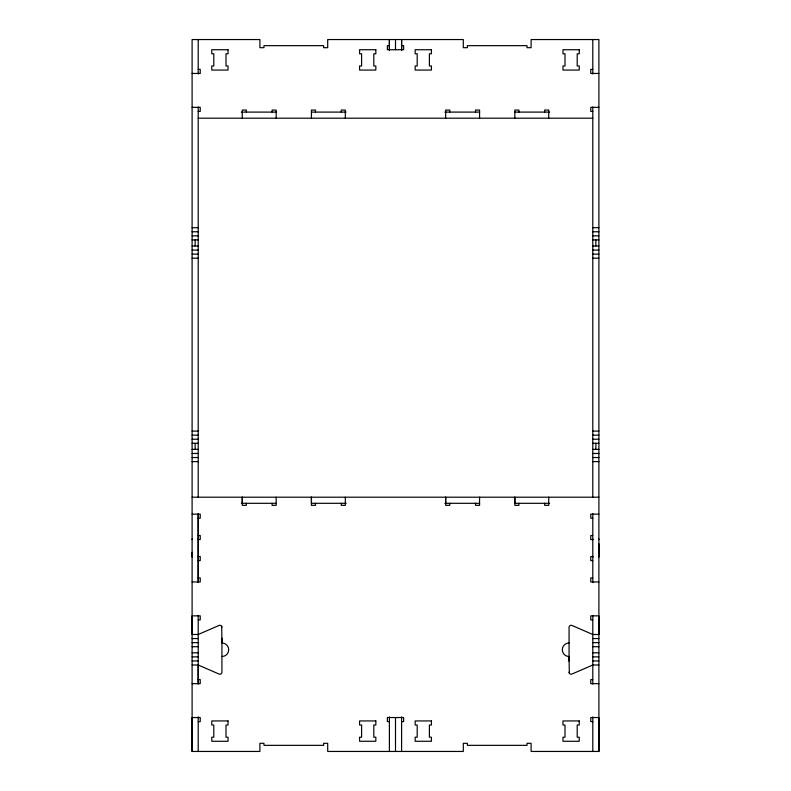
<?xml version="1.0" encoding="UTF-8"?>
<svg xmlns="http://www.w3.org/2000/svg" width="791" height="791" viewBox="0 0 791 791"><rect width="100%" height="100%" fill="white"/><g stroke="black" fill="none" stroke-linecap="round" stroke-linejoin="round"><path stroke-width="1.19" d="M592.795 721.619L590.768 721.619L590.768 717.546L598.896 717.546L598.896 751.45L531.097 751.45L531.097 743.313L527.033 743.313L527.033 745.349L467.372 745.349L467.372 743.313L463.299 743.313L463.299 751.45L327.701 751.45L327.701 743.313L323.628 743.313L323.628 745.349L263.967 745.349L263.967 743.313L259.903 743.313L259.903 751.45L192.104 751.45L192.104 717.546L200.232 717.546L200.232 721.619L198.205 721.619M192.104 557.091L192.104 552.286M198.205 683.651L198.205 665.004L192.104 665.004M198.205 581.949L198.205 514.15M242.273 503.303L242.273 497.203L242.273 505.34L246.337 505.34L246.337 503.303M389.399 49.724L389.399 39.55L389.399 50.614M401.601 49.724L401.601 39.55L401.601 50.614M445.669 503.303L445.669 497.203L445.669 505.34L449.743 505.34L449.743 503.303M592.795 557.091L592.795 556.528M598.896 543.812L598.896 557.091M389.399 45.651L387.363 45.651L387.363 49.724L403.637 49.724L403.637 45.651L401.601 45.651M198.205 69.381L200.232 69.381L200.232 73.454L192.104 73.454M592.795 69.381L590.768 69.381L590.768 73.454L598.896 73.454M192.104 107.349L200.232 107.349L200.232 111.422L198.205 111.422M598.896 107.349L590.768 107.349L590.768 111.422L592.795 111.422M241.364 112.095L276.168 112.095M311.427 112.095L346.171 112.095M444.829 112.095L479.573 112.095M514.832 112.095L549.636 112.095M198.205 118.195L592.795 118.195M192.104 227.699L198.205 227.699M592.795 227.699L598.896 227.699M192.104 231.763L198.205 231.763M592.795 231.763L598.896 231.763M192.104 235.827L198.205 235.827M592.795 235.827L598.896 235.827M192.104 239.9L198.205 239.9M592.795 239.9L598.896 239.9M192.104 246.001L198.205 246.001M592.795 246.001L598.896 246.001M192.104 250.065L198.205 250.065M592.795 250.065L598.896 250.065M192.104 254.138L198.205 254.138M592.795 254.138L598.896 254.138M192.104 258.202L198.205 258.202M592.795 258.202L598.896 258.202M192.104 431.095L198.205 431.095M592.795 431.095L598.896 431.095M192.104 435.159L198.205 435.159M592.795 435.159L598.896 435.159M192.104 439.232L198.205 439.232M592.795 439.232L598.896 439.232M192.104 443.296L198.205 443.296M592.795 443.296L598.896 443.296M192.104 449.397L198.205 449.397M592.795 449.397L598.896 449.397M192.104 453.47L198.205 453.47M592.795 453.47L598.896 453.47M192.104 457.534L198.205 457.534M592.795 457.534L598.896 457.534M192.104 461.608L198.205 461.608M592.795 461.608L598.896 461.608M192.104 497.203L598.896 497.203M241.364 503.303L276.168 503.303M346.171 503.303L311.427 503.303L311.427 497.203L311.427 505.34L315.5 505.34L315.5 503.303M444.829 503.303L479.573 503.303M549.636 503.303L514.832 503.303L514.832 497.203L514.832 505.34L518.896 505.34L518.896 503.303M192.104 514.15L200.232 514.15L200.232 518.214L198.205 518.214M598.896 514.15L590.768 514.15L590.768 518.214L592.795 518.214M592.795 535.507L590.768 535.507L590.768 539.571L593.092 539.571M197.908 539.571L200.232 539.571L200.232 535.507L198.205 535.507L198.205 513.468M197.908 556.528L200.232 556.528L200.232 560.592L198.205 560.592M593.092 556.528L590.768 556.528L590.768 560.592L592.795 560.592M198.205 577.885L200.232 577.885L200.232 581.949L192.104 581.949M592.795 577.885L590.768 577.885L590.768 581.949L598.896 581.949M198.205 619.917L200.232 619.917L200.232 615.853L192.104 615.853L192.104 634.491L198.205 634.491L219.087 625.444A2.037 2.037 0 0 1 221.935 627.312M592.795 619.917L590.768 619.917L590.768 615.853L598.896 615.853L598.896 634.491L592.795 634.491L571.913 625.444A2.037 2.037 0 0 0 569.065 627.312L569.065 661.276M192.104 638.564L198.205 638.564M592.795 638.564L598.896 638.564M192.104 642.628L198.205 642.628M592.795 642.628L598.896 642.628M192.104 646.702L198.205 646.702M592.795 646.702L598.896 646.702M192.104 652.802L198.205 652.802M592.795 652.802L598.896 652.802M192.104 656.866L198.205 656.866M592.795 656.866L598.896 656.866M192.104 660.94L198.205 660.94M592.795 660.94L598.896 660.94M598.896 665.004L592.795 665.004L571.913 674.061A2.037 2.037 0 0 1 569.065 672.192M198.205 679.578L200.232 679.578L200.232 683.651L192.104 683.651M592.795 679.578L590.768 679.578L590.768 683.651L598.896 683.651M389.399 721.619L387.363 721.619L387.363 717.546L403.637 717.546L403.637 721.619L401.601 721.619M198.205 665.004L219.087 674.061A2.037 2.037 0 0 0 221.935 672.192L221.935 638.228M569.312 673.161L569.065 656.53A6.783 6.783 0 0 1 562.292 649.747A6.783 6.783 0 0 1 569.065 642.974M221.688 626.343L221.935 642.974A6.783 6.783 0 0 1 228.708 649.747A6.783 6.783 0 0 1 221.935 656.53M598.896 539.017L598.896 539.571M592.795 539.017L592.795 539.571M198.205 539.017L198.205 539.571M192.104 539.017L192.104 539.571M598.896 751.45L598.896 39.55L531.097 39.55L531.097 47.687L527.033 47.687L527.033 45.651L467.372 45.651L467.372 47.687L463.299 47.687L463.299 39.55L327.701 39.55L327.701 47.687L323.628 47.687L323.628 45.651L263.967 45.651L263.967 47.687L259.903 47.687L259.903 39.55L192.104 39.55L192.104 751.45M595.85 239.9L595.85 246.001M595.85 443.296L595.85 449.397M592.795 39.55L592.795 73.978M592.795 106.933L592.795 497.499M592.795 513.468L592.795 582.631M592.795 615.438L592.795 684.067M592.795 716.873L592.795 751.45M548.727 118.195L548.727 110.058L544.663 110.058L544.663 112.095M548.727 497.203L548.727 505.34L544.663 505.34L544.663 503.303M518.896 112.095L518.896 110.058L514.832 110.058L514.832 118.195M479.573 118.195L479.573 110.058L475.5 110.058L475.5 112.095M479.573 497.203L479.573 505.34L475.5 505.34L475.5 503.303M449.743 112.095L449.743 110.058L445.669 110.058L445.669 118.195M401.601 716.883L401.601 751.45M395.5 39.55L395.5 49.724M395.5 717.546L395.5 751.45M389.399 716.883L389.399 751.45M345.331 118.195L345.331 110.058L341.257 110.058L341.257 112.095M345.331 497.203L345.331 505.34L341.257 505.34L341.257 503.303M315.5 112.095L315.5 110.058L311.427 110.058L311.427 118.195M276.168 118.195L276.168 110.058L272.104 110.058L272.104 112.095M276.168 497.203L276.168 505.34L272.104 505.34L272.104 503.303M246.337 112.095L246.337 110.058L242.273 110.058L242.273 118.195M198.205 39.55L198.205 73.978M198.205 106.933L198.205 497.499M198.205 535.705L198.205 582.631M198.205 615.438L198.205 684.067M198.205 716.873L198.205 751.45M195.15 239.9L195.15 246.001M195.15 443.296L195.15 449.397M228.035 49.724L211.761 49.724L211.761 53.788L213.797 53.788L213.797 65.989L211.761 65.989L211.761 70.063L228.035 70.063L228.035 65.989L225.999 65.989L225.999 53.788L228.035 53.788L228.035 49.724M375.834 49.724L359.569 49.724L359.569 53.788L361.596 53.788L361.596 65.989L359.569 65.989L359.569 70.063L375.834 70.063L375.834 65.989L373.807 65.989L373.807 53.788L375.834 53.788L375.834 49.724M431.431 49.724L415.166 49.724L415.166 53.788L417.193 53.788L417.193 65.989L415.166 65.989L415.166 70.063L431.431 70.063L431.431 65.989L429.404 65.989L429.404 53.788L431.431 53.788L431.431 49.724M579.239 49.724L562.965 49.724L562.965 53.788L565.001 53.788L565.001 65.989L562.965 65.989L562.965 70.063L579.239 70.063L579.239 65.989L577.203 65.989L577.203 53.788L579.239 53.788L579.239 49.724M228.035 720.937L211.761 720.937L211.761 725.011L213.797 725.011L213.797 737.212L211.761 737.212L211.761 741.276L228.035 741.276L228.035 737.212L225.999 737.212L225.999 725.011L228.035 725.011L228.035 720.937M375.834 720.937L359.569 720.937L359.569 725.011L361.596 725.011L361.596 737.212L359.569 737.212L359.569 741.276L375.834 741.276L375.834 737.212L373.807 737.212L373.807 725.011L375.834 725.011L375.834 720.937M431.431 720.937L415.166 720.937L415.166 725.011L417.193 725.011L417.193 737.212L415.166 737.212L415.166 741.276L431.431 741.276L431.431 737.212L429.404 737.212L429.404 725.011L431.431 725.011L431.431 720.937M579.239 720.937L562.965 720.937L562.965 725.011L565.001 725.011L565.001 737.212L562.965 737.212L562.965 741.276L579.239 741.276L579.239 737.212L577.203 737.212L577.203 725.011L579.239 725.011L579.239 720.937"/></g></svg>
